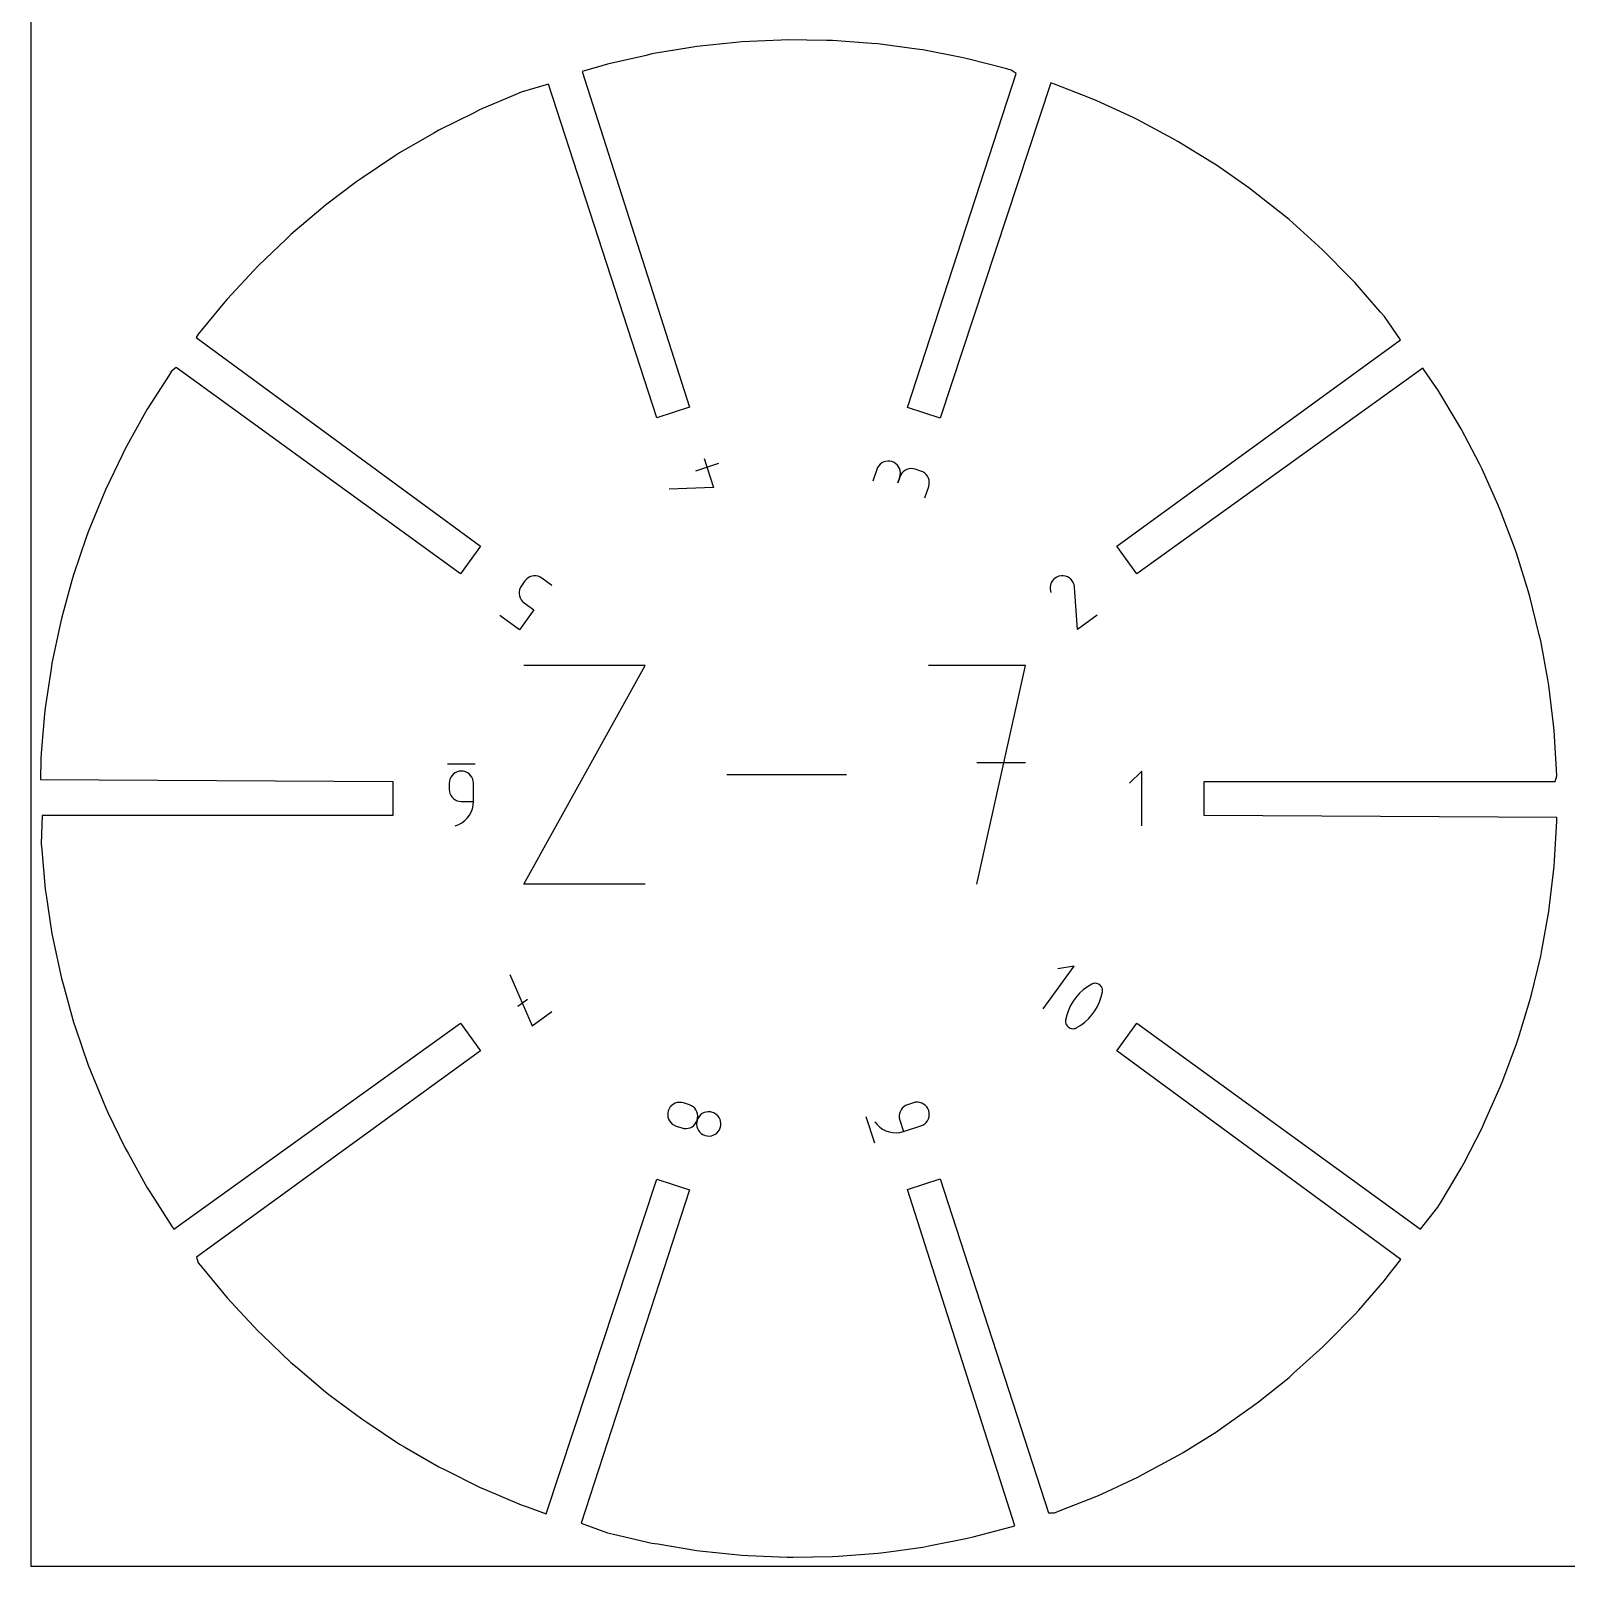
# Model space of a CAD drawing. Extents: x 0 to 457, y 0 to 812.
# Drawn here: x 0 to 269, y 0 to 268.9 of the extents above; entities that cross this region are included whole.
import ezdxf

# ---------------------------------------------------------------- set-up
doc = ezdxf.new("R2010")
doc.units = 0

msp = doc.modelspace()

# ---------------------------------------------------------------- linework, layer by layer
at = {"layer": 'annotation', "color": 1}
for p, q in [((117.946955, 194.005449), (119.594136, 188.935946)), ((120.470448, 193.145363), (116.415533, 191.827841)), ((148.175893, 192.098479), (147.517133, 190.071022)), ((148.327103, 192.452488), (148.175893, 192.098479)), ((148.53291, 192.764957), (148.327103, 192.452488)), ((148.785659, 193.032065), (148.53291, 192.764957)), ((149.077696, 193.249991), (148.785659, 193.032065)), ((149.401364, 193.414911), (149.077696, 193.249991)), ((149.749009, 193.523005), (149.401364, 193.414911)), ((150.112975, 193.57045), (149.749009, 193.523005)), ((150.485607, 193.553424), (150.112975, 193.57045)), ((150.859249, 193.468106), (150.485607, 193.553424)), ((151.213385, 193.316955), (150.859249, 193.468106)), ((150.859249, 193.468106), (150.859249, 193.468106)), ((151.526185, 193.11127), (151.213385, 193.316955)), ((151.79375, 192.858629), (151.526185, 193.11127)), ((152.012179, 192.566606), (151.79375, 192.858629)), ((152.177573, 192.24278), (152.012179, 192.566606)), ((152.286033, 191.894725), (152.177573, 192.24278)), ((152.230808, 190.780957), (152.31655, 191.156237)), ((152.382018, 191.134966), (152.230808, 190.780957)), ((152.333659, 191.530019), (152.286033, 191.894725)), ((152.31655, 191.156237), (152.333659, 191.530019)), ((152.587825, 191.447435), (152.382018, 191.134966)), ((152.840574, 191.714544), (152.587825, 191.447435)), ((153.132611, 191.932469), (152.840574, 191.714544)), ((153.456279, 192.09739), (153.132611, 191.932469)), ((153.803924, 192.205483), (153.456279, 192.09739)), ((154.16789, 192.252928), (153.803924, 192.205483)), ((154.540521, 192.235902), (154.16789, 192.252928)), ((154.914163, 192.150584), (154.540521, 192.235902)), ((155.929323, 191.820739), (154.914163, 192.150584)), ((154.914163, 192.150584), (154.914163, 192.150584)), ((156.281906, 191.670092), (155.929323, 191.820739)), ((156.593459, 191.464813), (156.281906, 191.670092)), ((156.86005, 191.212488), (156.593459, 191.464813)), ((157.077745, 190.920704), (156.86005, 191.212488)), ((119.594136, 188.935946), (111.835911, 188.653483)), ((152.230808, 190.780957), (151.900963, 189.765797)), ((151.900963, 189.765797), (152.230808, 190.780957)), ((152.230808, 190.780957), (152.230808, 190.780957)), ((156.636396, 187.107993), (157.295157, 189.135451)), ((157.242614, 190.597048), (157.077745, 190.920704)), ((157.350722, 190.249108), (157.242614, 190.597048)), ((157.295157, 189.135451), (157.380926, 189.510722)), ((157.295157, 189.135451), (157.295157, 189.135451)), ((157.398137, 189.88447), (157.350722, 190.249108)), ((157.380926, 189.510722), (157.398137, 189.88447)), ((86.568908, 172.582441), (85.94469, 171.723278)), ((86.822164, 172.872461), (86.568908, 172.582441)), ((87.11461, 173.106201), (86.822164, 172.872461)), ((87.437782, 173.282346), (87.11461, 173.106201)), ((87.783214, 173.399578), (87.437782, 173.282346)), ((88.142443, 173.456583), (87.783214, 173.399578)), ((88.507003, 173.452045), (88.142443, 173.456583)), ((88.868429, 173.384647), (88.507003, 173.452045)), ((89.218256, 173.253074), (88.868429, 173.384647)), ((89.54802, 173.05601), (89.218256, 173.253074)), ((91.272678, 171.802972), (89.54802, 173.05601)), ((89.54802, 173.05601), (89.54802, 173.05601)), ((178.762838, 172.226713), (178.640593, 171.879788)), ((178.940944, 172.544677), (178.762838, 172.226713)), ((179.16959, 172.827212), (178.940944, 172.544677)), ((179.443456, 173.067848), (179.16959, 172.827212)), ((179.757221, 173.260118), (179.443456, 173.067848)), ((180.105565, 173.397553), (179.757221, 173.260118)), ((180.483167, 173.473684), (180.105565, 173.397553)), ((180.867335, 173.477852), (180.483167, 173.473684)), ((180.483167, 173.473684), (180.483167, 173.473684)), ((181.236118, 173.415854), (180.867335, 173.477852)), ((181.582821, 173.292939), (181.236118, 173.415854)), ((181.900755, 173.114357), (181.582821, 173.292939)), ((182.183224, 172.885358), (181.900755, 173.114357)), ((182.423538, 172.61119), (182.183224, 172.885358)), ((182.615003, 172.297104), (182.423538, 172.61119)), ((182.750927, 171.948348), (182.615003, 172.297104)), ((85.548255, 170.681863), (85.543955, 170.317839)), ((85.543955, 170.317839), (85.601236, 169.959333)), ((85.615541, 171.043028), (85.548255, 170.681863)), ((85.601236, 169.959333), (85.718694, 169.614722)), ((85.747217, 171.392958), (85.615541, 171.043028)), ((85.718694, 169.614722), (85.894924, 169.292381)), ((85.94469, 171.723278), (85.747217, 171.392958)), ((85.94469, 171.723278), (85.94469, 171.723278)), ((178.640593, 171.879788), (178.579528, 171.51037)), ((178.579528, 171.51037), (178.584965, 171.124928)), ((178.584965, 171.124928), (178.674132, 170.525929)), ((182.824617, 171.570173), (182.750927, 171.948348)), ((182.825858, 171.561666), (182.824617, 171.570173)), ((182.824617, 171.570173), (182.824617, 171.570173)), ((182.826878, 171.553489), (182.825858, 171.561666)), ((182.827683, 171.545583), (182.826878, 171.553489)), ((182.828276, 171.537892), (182.827683, 171.545583)), ((182.828258, 171.500635), (182.828643, 171.508118)), ((183.368949, 164.053826), (182.828258, 171.500635)), ((182.828258, 171.500635), (182.828258, 171.500635)), ((182.828664, 171.530357), (182.828276, 171.537892)), ((182.828643, 171.508118), (182.828842, 171.515528)), ((182.82885, 171.522922), (182.828664, 171.530357)), ((182.828842, 171.515528), (182.82885, 171.522922)), ((88.142738, 167.49498), (85.629939, 164.036409)), ((85.894924, 169.292381), (86.128521, 169.000687)), ((86.128521, 169.000687), (86.41808, 168.748017)), ((86.41808, 168.748017), (88.142738, 167.49498)), ((85.629939, 164.036409), (82.180623, 166.542484)), ((186.818265, 166.559901), (183.368949, 164.053826)), ((86.346621, 119.488234), (107.598616, 157.762947)), ((107.598616, 157.762947), (86.346621, 157.762947)), ((174.251726, 157.762947), (157.231408, 157.762947)), ((165.742767, 119.488234), (174.251726, 157.762947)), ((77.820921, 140.472518), (73.020921, 140.472518)), ((174.251726, 140.718626), (165.742767, 140.718626)), ((73.324649, 137.521806), (73.29033, 137.138316)), ((73.423606, 137.882802), (73.324649, 137.521806)), ((73.5812, 138.215261), (73.423606, 137.882802)), ((73.791432, 138.513145), (73.5812, 138.215261)), ((74.0483, 138.770412), (73.791432, 138.513145)), ((74.345803, 138.981024), (74.0483, 138.770412)), ((74.677942, 139.138938), (74.345803, 138.981024)), ((75.038716, 139.238117), (74.677942, 139.138938)), ((75.422125, 139.272518), (75.038716, 139.238117)), ((75.80474, 139.238117), (75.422125, 139.272518)), ((75.422125, 139.272518), (75.422125, 139.272518)), ((76.165093, 139.138938), (75.80474, 139.238117)), ((76.497108, 138.981024), (76.165093, 139.138938)), ((76.794711, 138.770412), (76.497108, 138.981024)), ((77.051827, 138.513145), (76.794711, 138.770412)), ((77.26238, 138.215261), (77.051827, 138.513145)), ((77.420297, 137.882802), (77.26238, 138.215261)), ((77.519501, 137.521806), (77.420297, 137.882802)), ((77.553919, 137.138316), (77.519501, 137.521806)), ((142.883191, 138.625591), (121.955233, 138.625591)), ((194.590316, 139.272518), (192.456113, 137.137713)), ((194.590316, 129.672518), (194.590316, 139.272518)), ((73.29033, 137.138316), (73.29033, 136.076331)), ((73.29033, 136.076331), (73.29033, 136.076331)), ((73.29033, 136.076331), (73.324649, 135.693026)), ((73.324649, 135.693026), (73.423606, 135.332529)), ((73.423606, 135.332529), (73.5812, 135.00079)), ((73.5812, 135.00079), (73.791432, 134.703761)), ((73.791432, 134.703761), (74.0483, 134.447393)), ((77.553919, 133.947547), (77.553919, 137.138316)), ((77.553919, 137.138316), (77.553919, 137.138316)), ((74.0483, 134.447393), (74.345803, 134.237637)), ((74.345803, 134.237637), (74.677942, 134.080443)), ((74.677942, 134.080443), (75.038716, 133.981763)), ((75.038716, 133.981763), (75.422125, 133.947547)), ((75.422125, 133.947547), (77.553919, 133.947547)), ((76.844681, 131.535535), (77.146344, 132.084927)), ((77.146344, 132.084927), (77.36894, 132.675213)), ((77.36894, 132.675213), (77.506716, 133.298663)), ((77.506716, 133.298663), (77.553919, 133.947547)), ((74.351712, 129.672518), (74.962418, 129.901496)), ((74.351712, 129.672518), (74.351712, 129.672518)), ((74.962418, 129.901496), (75.52282, 130.210016)), ((75.52282, 130.210016), (76.027167, 130.590349)), ((76.027167, 130.590349), (76.469705, 131.034765)), ((76.469705, 131.034765), (76.844681, 131.535535)), ((107.598616, 119.488234), (86.346621, 119.488234)), ((177.335993, 97.633372), (182.764448, 105.105)), ((182.764448, 105.105), (179.896254, 104.650308)), ((83.905281, 103.65559), (87.821413, 94.634574)), ((183.110325, 99.688265), (182.588305, 98.969766)), ((183.701801, 100.351787), (183.110325, 99.688265)), ((184.358719, 100.954807), (183.701801, 100.351787)), ((185.077063, 101.491798), (184.358719, 100.954807)), ((185.852818, 101.957233), (185.077063, 101.491798)), ((186.065798, 102.047549), (185.852818, 101.957233)), ((185.852818, 101.957233), (185.852818, 101.957233)), ((186.285305, 102.096899), (186.065798, 102.047549)), ((186.506396, 102.106852), (186.285305, 102.096899)), ((186.724132, 102.078975), (186.506396, 102.106852)), ((186.933571, 102.014839), (186.724132, 102.078975)), ((187.129772, 101.916012), (186.933571, 102.014839)), ((187.307795, 101.784063), (187.129772, 101.916012)), ((187.230302, 98.865484), (187.518745, 99.716406)), ((187.462698, 101.62056), (187.307795, 101.784063)), ((187.589541, 101.427073), (187.462698, 101.62056)), ((187.518745, 99.716406), (187.721299, 100.600418)), ((187.630963, 101.343182), (187.589541, 101.427073)), ((187.589541, 101.427073), (187.589541, 101.427073)), ((187.665876, 101.256024), (187.630963, 101.343182)), ((187.6942, 101.166148), (187.665876, 101.256024)), ((187.715854, 101.074099), (187.6942, 101.166148)), ((187.73076, 100.980425), (187.715854, 101.074099)), ((187.721299, 100.600418), (187.734187, 100.695122)), ((187.721299, 100.600418), (187.721299, 100.600418)), ((187.738838, 100.885673), (187.73076, 100.980425)), ((187.734187, 100.695122), (187.740006, 100.790389)), ((187.740006, 100.790389), (187.738838, 100.885673)), ((85.308615, 98.093145), (87.035221, 99.347598)), ((87.821413, 94.634574), (91.275113, 97.143834)), ((181.768695, 97.389944), (181.479134, 96.539674)), ((182.139757, 98.201817), (181.768695, 97.389944)), ((182.588305, 98.969766), (182.139757, 98.201817)), ((185.889788, 96.566511), (186.411808, 97.28501)), ((186.411808, 97.28501), (186.859984, 98.053176)), ((186.859984, 98.053176), (187.230302, 98.865484)), ((181.262169, 95.56206), (181.256278, 95.46734)), ((181.256278, 95.46734), (181.257389, 95.372695)), ((181.257389, 95.372695), (181.265471, 95.278448)), ((181.275091, 95.656532), (181.262169, 95.56206)), ((181.265471, 95.278448), (181.280492, 95.18492)), ((181.479134, 96.539674), (181.275091, 95.656532)), ((181.275091, 95.656532), (181.275091, 95.656532)), ((181.280492, 95.18492), (181.302423, 95.092436)), ((181.302423, 95.092436), (181.331232, 95.001318)), ((181.331232, 95.001318), (181.36689, 94.911889)), ((181.36689, 94.911889), (181.409364, 94.824471)), ((181.409364, 94.824471), (181.409364, 94.824471)), ((181.409364, 94.824471), (181.535851, 94.633392)), ((181.535851, 94.633392), (181.690512, 94.471749)), ((181.690512, 94.471749), (181.868366, 94.341153)), ((181.868366, 94.341153), (182.064431, 94.243213)), ((182.064431, 94.243213), (182.273726, 94.17954)), ((182.273726, 94.17954), (182.491269, 94.151744)), ((182.491269, 94.151744), (182.712079, 94.161435)), ((182.712079, 94.161435), (182.931174, 94.210222)), ((182.931174, 94.210222), (183.143572, 94.299717)), ((183.143572, 94.299717), (183.920816, 94.764283)), ((183.143572, 94.299717), (183.143572, 94.299717)), ((183.920816, 94.764283), (184.640277, 95.300621)), ((184.640277, 95.300621), (185.297939, 95.903206)), ((185.297939, 95.903206), (185.889788, 96.566511)), ((112.277945, 80.714218), (112.025846, 80.447029)), ((112.569399, 80.932437), (112.277945, 80.714218)), ((112.892673, 81.097746), (112.569399, 80.932437)), ((113.240229, 81.206207), (112.892673, 81.097746)), ((113.60453, 81.253882), (113.240229, 81.206207)), ((113.978039, 81.236832), (113.60453, 81.253882)), ((114.35322, 81.151118), (113.978039, 81.236832)), ((114.35322, 81.151118), (114.35322, 81.151118)), ((115.363227, 80.822946), (114.35322, 81.151118)), ((115.717168, 80.671775), (115.363227, 80.822946)), ((153.23693, 80.696935), (152.924259, 80.491032)), ((153.591016, 80.848173), (153.23693, 80.696935)), ((154.606176, 81.178019), (153.591016, 80.848173)), ((153.591016, 80.848173), (153.591016, 80.848173)), ((154.981553, 81.263797), (154.606176, 81.178019)), ((155.355589, 81.281018), (154.981553, 81.263797)), ((155.720652, 81.233591), (155.355589, 81.281018)), ((156.069111, 81.125423), (155.720652, 81.233591)), ((156.393335, 80.960423), (156.069111, 81.125423)), ((156.685692, 80.742498), (156.393335, 80.960423)), ((156.938553, 80.475556), (156.685692, 80.742498)), ((111.584171, 79.407028), (111.566666, 79.033819)), ((111.566666, 79.033819), (111.613568, 78.669478)), ((111.669864, 79.781491), (111.584171, 79.407028)), ((111.613568, 78.669478), (111.721094, 78.321622)), ((111.82064, 80.134807), (111.669864, 79.781491)), ((111.669864, 79.781491), (111.669864, 79.781491)), ((111.721094, 78.321622), (111.885462, 77.997869)), ((112.025846, 80.447029), (111.82064, 80.134807)), ((116.029774, 80.465945), (115.717168, 80.671775)), ((116.297159, 80.213091), (116.029774, 80.465945)), ((116.515438, 79.920847), (116.297159, 80.213091)), ((116.680723, 79.596847), (116.515438, 79.920847)), ((116.583212, 77.782575), (116.734214, 78.135984)), ((116.734214, 78.135984), (116.648716, 77.761458)), ((116.789129, 79.248727), (116.680723, 79.596847)), ((116.734214, 78.135984), (116.81976, 78.510661)), ((116.885186, 78.489236), (116.734214, 78.135984)), ((116.734214, 78.135984), (116.734214, 78.135984)), ((116.734214, 78.135984), (116.734214, 78.135984)), ((116.83677, 78.88412), (116.789129, 79.248727)), ((116.81976, 78.510661), (116.83677, 78.88412)), ((117.090918, 78.801287), (116.885186, 78.489236)), ((117.343778, 79.068229), (117.090918, 78.801287)), ((117.636136, 79.286154), (117.343778, 79.068229)), ((117.96036, 79.451155), (117.636136, 79.286154)), ((118.308819, 79.559323), (117.96036, 79.451155)), ((118.673882, 79.60675), (118.308819, 79.559323)), ((119.047917, 79.589528), (118.673882, 79.60675)), ((119.423295, 79.50375), (119.047917, 79.589528)), ((119.775702, 79.353078), (119.423295, 79.50375)), ((119.423295, 79.50375), (119.423295, 79.50375)), ((120.087113, 79.147636), (119.775702, 79.353078)), ((120.353601, 78.895073), (120.087113, 79.147636)), ((120.571236, 78.603038), (120.353601, 78.895073)), ((120.73609, 78.279179), (120.571236, 78.603038)), ((120.844235, 77.931143), (120.73609, 78.279179)), ((146.282764, 78.753687), (147.766046, 74.188616)), ((152.165069, 79.273658), (152.117482, 78.909095)), ((152.117482, 78.909095), (152.134513, 78.535731)), ((152.134513, 78.535731), (152.220029, 78.161211)), ((152.273408, 79.621778), (152.165069, 79.273658)), ((152.220029, 78.161211), (152.87879, 76.133754)), ((152.438631, 79.945809), (152.273408, 79.621778)), ((152.65687, 80.238108), (152.438631, 79.945809)), ((152.924259, 80.491032), (152.65687, 80.238108)), ((156.858199, 77.732581), (157.076628, 78.024604)), ((157.144285, 80.163505), (156.938553, 80.475556)), ((157.076628, 78.024604), (157.242022, 78.34843)), ((157.295257, 79.810253), (157.144285, 80.163505)), ((157.242022, 78.34843), (157.350482, 78.696485)), ((157.380999, 79.434973), (157.295257, 79.810253)), ((157.295257, 79.810253), (157.295257, 79.810253)), ((157.350482, 78.696485), (157.398108, 79.061191)), ((157.398108, 79.061191), (157.380999, 79.434973)), ((111.885462, 77.997869), (112.102888, 77.705834)), ((112.102888, 77.705834), (112.369592, 77.453133)), ((112.369592, 77.453133), (112.681789, 77.247384)), ((112.681789, 77.247384), (113.035698, 77.096203)), ((113.035698, 77.096203), (114.045705, 76.768032)), ((114.045705, 76.768032), (114.045705, 76.768032)), ((114.045705, 76.768032), (114.421056, 76.682241)), ((114.421056, 76.682241), (114.795024, 76.66499)), ((114.795024, 76.66499), (115.159991, 76.71238)), ((115.159991, 76.71238), (115.50834, 76.820516)), ((115.50834, 76.820516), (115.832453, 76.985501)), ((115.832453, 76.985501), (116.124715, 77.203436)), ((116.124715, 77.203436), (116.377506, 77.470427)), ((116.377506, 77.470427), (116.583212, 77.782575)), ((116.648716, 77.761458), (116.631738, 77.388077)), ((116.631738, 77.388077), (116.679402, 77.023489)), ((116.679402, 77.023489), (116.787831, 76.67534)), ((116.787831, 76.67534), (116.953149, 76.351278)), ((116.953149, 76.351278), (117.171479, 76.058949)), ((117.171479, 76.058949), (117.438944, 75.806001)), ((117.438944, 75.806001), (117.751667, 75.600081)), ((117.751667, 75.600081), (118.105773, 75.448836)), ((118.105773, 75.448836), (118.105773, 75.448836)), ((118.105773, 75.448836), (118.479439, 75.363593)), ((118.479439, 75.363593), (118.852132, 75.346755)), ((118.852132, 75.346755), (119.216178, 75.394445)), ((119.216178, 75.394445), (119.563902, 75.502784)), ((119.563902, 75.502784), (119.887632, 75.667893)), ((119.887632, 75.667893), (120.179693, 75.885894)), ((120.179693, 75.885894), (120.432412, 76.152908)), ((120.432412, 76.152908), (120.638115, 76.465057)), ((120.638115, 76.465057), (120.789128, 76.818462)), ((120.789128, 76.818462), (120.874682, 77.193137)), ((120.789128, 76.818462), (120.789128, 76.818462)), ((120.891742, 77.56658), (120.844235, 77.931143)), ((120.874682, 77.193137), (120.891742, 77.56658)), ((147.835455, 77.858277), (147.835455, 77.858277)), ((147.835455, 77.858277), (148.239901, 77.348686)), ((148.239901, 77.348686), (148.704859, 76.911399)), ((148.704859, 76.911399), (149.221103, 76.549497)), ((149.221103, 76.549497), (149.779404, 76.266062)), ((149.779404, 76.266062), (150.370534, 76.064176)), ((150.370534, 76.064176), (150.985265, 75.94692)), ((150.985265, 75.94692), (151.614371, 75.917377)), ((151.614371, 75.917377), (152.248621, 75.978627)), ((152.248621, 75.978627), (152.87879, 76.133754)), ((152.87879, 76.133754), (155.923698, 77.123104)), ((155.923698, 77.123104), (156.277834, 77.274255)), ((155.923698, 77.123104), (155.923698, 77.123104)), ((156.277834, 77.274255), (156.590634, 77.47994)), ((156.590634, 77.47994), (156.858199, 77.732581))]:
    msp.add_line(p, q, dxfattribs=at)
at = {"layer": 'boundary', "color": 5}
for p, q in [((123.505048, 266.890352), (116.647807, 266.169636)), ((124.555771, 267.000787), (123.505048, 266.890352)), ((131.443841, 267.310138), (124.555771, 267.000787)), ((132.499288, 267.357537), (131.443841, 267.310138)), ((139.39353, 267.254382), (132.499288, 267.357537)), ((140.449923, 267.238578), (139.39353, 267.254382)), ((147.325656, 266.723312), (140.449923, 267.238578)), ((148.379212, 266.644356), (147.325656, 266.723312)), ((155.211823, 265.718823), (148.379212, 266.644356)), ((107.773678, 264.631922), (101.05154, 263.09764)), ((108.8037, 264.867018), (107.773678, 264.631922)), ((115.605569, 265.996559), (108.8037, 264.867018)), ((116.647807, 266.169636), (115.605569, 265.996559)), ((156.258772, 265.577007), (155.211823, 265.718823)), ((163.023805, 264.244505), (156.258772, 265.577007)), ((164.060399, 264.040325), (163.023805, 264.244505)), ((170.733632, 262.305622), (164.060399, 264.040325)), ((100.037422, 262.801365), (96.588076, 261.79364)), ((96.588076, 261.79364), (115.379815, 202.987795)), ((101.05154, 263.09764), (100.037422, 262.801365)), ((153.585779, 202.959513), (172.591457, 261.452977)), ((171.756161, 262.039819), (170.733632, 262.305622)), ((172.591457, 261.452977), (171.756161, 262.039819)), ((90.689125, 259.56152), (85.933614, 258.185535)), ((109.673476, 201.133693), (90.689125, 259.56152)), ((178.675822, 259.791498), (159.292118, 201.105412)), ((179.318509, 259.582676), (178.675822, 259.791498)), ((185.736897, 257.063632), (179.318509, 259.582676)), ((84.962123, 257.770298), (78.621966, 255.060381)), ((85.933614, 258.185535), (84.962123, 257.770298)), ((186.720376, 256.677646), (185.736897, 257.063632)), ((192.976624, 253.779283), (186.720376, 256.677646)), ((77.677046, 254.587791), (71.510299, 251.503562)), ((78.621966, 255.060381), (77.677046, 254.587791)), ((193.935258, 253.33517), (192.976624, 253.779283)), ((200.006979, 250.067834), (193.935258, 253.33517)), ((70.595334, 250.975307), (64.624078, 247.527796)), ((71.510299, 251.503562), (70.595334, 250.975307)), ((64.624078, 247.527796), (63.742342, 246.945766)), ((200.937338, 249.567187), (200.006979, 250.067834)), ((206.802785, 245.942603), (200.937338, 249.567187)), ((63.742342, 246.945766), (57.987945, 243.147322)), ((207.701537, 245.38721), (206.802785, 245.942603)), ((213.339726, 241.418316), (207.701537, 245.38721)), ((57.142595, 242.513605), (51.625666, 238.377839)), ((57.987945, 243.147322), (57.142595, 242.513605)), ((214.203656, 240.81017), (213.339726, 241.418316)), ((219.594388, 236.511201), (214.203656, 240.81017)), ((50.819729, 237.694698), (45.56001, 233.236383)), ((51.625666, 238.377839), (50.819729, 237.694698)), ((220.420401, 235.852478), (219.594388, 236.511201)), ((225.544397, 231.238814), (220.420401, 235.852478)), ((44.79637, 232.506268), (39.812695, 227.741375)), ((45.56001, 233.236383), (44.79637, 232.506268)), ((226.329539, 230.53187), (225.544397, 231.238814)), ((231.168439, 225.62003), (226.329539, 230.53187)), ((39.094084, 226.966898), (34.404282, 221.912498)), ((39.812695, 227.741375), (39.094084, 226.966898)), ((231.909895, 224.867398), (231.168439, 225.62003)), ((236.446395, 219.674956), (231.909895, 224.867398)), ((33.733276, 221.096431), (29.354142, 215.770603)), ((34.404282, 221.912498), (33.733276, 221.096431)), ((237.141516, 218.879329), (236.446395, 219.674956)), ((239.919691, 214.781772), (237.141516, 218.879329)), ((29.354142, 215.770603), (28.956941, 215.223903)), ((28.956941, 215.223903), (78.780828, 178.65391)), ((190.218015, 178.67139), (239.919691, 214.781772)), ((25.496597, 209.950762), (24.680353, 209.33769)), ((75.254117, 173.799808), (25.496597, 209.950762)), ((243.865443, 209.8613), (193.744726, 173.817288)), ((245.889754, 206.892183), (243.865443, 209.8613)), ((24.11158, 208.447346), (20.39965, 202.636779)), ((24.680353, 209.33769), (24.11158, 208.447346)), ((246.484907, 206.019253), (245.889754, 206.892183)), ((250.021358, 200.100238), (246.484907, 206.019253)), ((20.39965, 202.636779), (19.885141, 201.714013)), ((115.379815, 202.987795), (109.673476, 201.133693)), ((159.292118, 201.105412), (153.585779, 202.959513)), ((19.885141, 201.714013), (16.527339, 195.691849)), ((250.563242, 199.193277), (250.021358, 200.100238)), ((253.739388, 193.073364), (250.563242, 199.193277)), ((16.068937, 194.739965), (13.077309, 188.527773)), ((16.527339, 195.691849), (16.068937, 194.739965)), ((254.226062, 192.13562), (253.739388, 193.073364)), ((257.030498, 185.83671), (254.226062, 192.13562)), ((13.077309, 188.527773), (12.676652, 187.550179)), ((12.676652, 187.550179), (10.061887, 181.170191)), ((257.460219, 184.871539), (257.030498, 185.83671)), ((259.882961, 178.416189), (257.460219, 184.871539)), ((10.061887, 181.170191), (9.720412, 180.170386)), ((9.720412, 180.170386), (7.491871, 173.645444)), ((78.780828, 178.65391), (75.254117, 173.799808)), ((193.744726, 173.817288), (190.218015, 178.67139)), ((260.254192, 177.427047), (259.882961, 178.416189)), ((262.286541, 170.838359), (260.254192, 177.427047)), ((7.210802, 172.627007), (5.376469, 165.980472)), ((7.491871, 173.645444), (7.210802, 172.627007)), ((262.597954, 169.828786), (262.286541, 170.838359)), ((264.232622, 163.130347), (262.597954, 169.828786)), ((5.156807, 164.947048), (3.723263, 158.202709)), ((5.376469, 165.980472), (5.156807, 164.947048)), ((264.483102, 162.103958), (264.232622, 163.130347)), ((265.714243, 155.319751), (264.483102, 162.103958)), ((3.565799, 157.157999), (2.538148, 150.339998)), ((3.723263, 158.202709), (3.565799, 157.157999)), ((265.902889, 154.280219), (265.714243, 155.319751)), ((266.726117, 147.434527), (265.902889, 154.280219)), ((2.443443, 149.28774), (1.825395, 142.420484)), ((2.538148, 150.339998), (2.443443, 149.28774)), ((266.852257, 146.385574), (266.726117, 147.434527)), ((267.264607, 139.502901), (266.852257, 146.385574)), ((1.793789, 141.364446), (1.686276, 137.772518)), ((1.825395, 142.420484), (1.793789, 141.364446)), ((1.686276, 137.772518), (63.420921, 137.472518)), ((63.420921, 137.472518), (63.420921, 131.472519)), ((205.524117, 131.472518), (205.524117, 137.472518)), ((205.524117, 137.472518), (267.027792, 137.472518)), ((267.027792, 137.472518), (267.327792, 138.448281)), ((267.327792, 138.448281), (267.264607, 139.502901)), ((1.986272, 131.472518), (1.825395, 126.524553)), ((63.420921, 131.472519), (1.986272, 131.472518)), ((267.327792, 131.172519), (205.524117, 131.472518)), ((266.915442, 123.614083), (267.327792, 130.496756)), ((267.327792, 130.496756), (267.327792, 131.172519)), ((1.825395, 126.524553), (1.9201, 125.472296)), ((1.9201, 125.472296), (2.538148, 118.605039)), ((266.029029, 115.713772), (266.852257, 122.559464)), ((266.852257, 122.559464), (266.915442, 123.614083)), ((2.538148, 118.605039), (2.695613, 117.560328)), ((2.695613, 117.560328), (3.723264, 110.742328)), ((265.902889, 114.664819), (266.029029, 115.713772)), ((264.671747, 107.880612), (265.902889, 114.664819)), ((3.723264, 110.742328), (3.942926, 109.708904)), ((3.942926, 109.708904), (5.376469, 102.964564)), ((264.483101, 106.841079), (264.671747, 107.880612)), ((262.848432, 100.142641), (264.483101, 106.841079)), ((5.376469, 102.964564), (5.657538, 101.946127)), ((5.657538, 101.946127), (7.491872, 95.299592)), ((262.597954, 99.116251), (262.848432, 100.142641)), ((260.565604, 92.527564), (262.597954, 99.116251)), ((7.491872, 95.299592), (7.833346, 94.299787)), ((7.833346, 94.299787), (10.061887, 87.774846)), ((25.077557, 59.060644), (75.254116, 95.145229)), ((75.254116, 95.145229), (78.780828, 90.291127)), ((190.218015, 90.273647), (193.744726, 95.127749)), ((193.744726, 95.127749), (243.446401, 59.017368)), ((257.83145, 85.06264), (260.254192, 91.51799)), ((260.254192, 91.51799), (260.565604, 92.527564)), ((78.780828, 90.291127), (29.02331, 54.140174)), ((239.98606, 53.744225), (190.218015, 90.273647)), ((10.061887, 87.774846), (10.462544, 86.797252)), ((10.462544, 86.797252), (13.077309, 80.417264)), ((254.655784, 77.774588), (257.460219, 84.073498)), ((257.460219, 84.073498), (257.83145, 85.06264)), ((13.077309, 80.417264), (13.535711, 79.46538)), ((13.535711, 79.46538), (16.527339, 73.253188)), ((251.049916, 70.689504), (254.226062, 76.809417)), ((254.226062, 76.809417), (254.655784, 77.774588)), ((16.527339, 73.253188), (17.041848, 72.330423)), ((17.041848, 72.330423), (20.39965, 66.308258)), ((250.563242, 69.75176), (251.049916, 70.689504)), ((90.311103, 9.190906), (109.673476, 67.811344)), ((109.673476, 67.811344), (115.379816, 65.957242)), ((153.585778, 65.985524), (159.292118, 67.839626)), ((159.292118, 67.839626), (178.297799, 9.346152)), ((247.02679, 63.832745), (250.563242, 69.75176)), ((20.39965, 66.308258), (20.968424, 65.417915)), ((20.968424, 65.417915), (24.680354, 59.607347)), ((115.379816, 65.957242), (96.395464, 7.529417)), ((172.398845, 7.114039), (153.585778, 65.985524)), ((243.446401, 59.017368), (246.484906, 62.925784)), ((246.484906, 62.925784), (247.02679, 63.832745)), ((24.680354, 59.607347), (25.077557, 59.060644)), ((29.02331, 54.140174), (29.354142, 53.174433)), ((29.354142, 53.174433), (30.025148, 52.358366)), ((30.025148, 52.358366), (34.404282, 47.032539)), ((237.787809, 50.901484), (239.98606, 53.744225)), ((232.605016, 44.873267), (237.141516, 50.065708)), ((237.141516, 50.065708), (237.787809, 50.901484)), ((34.404282, 47.032539), (35.122893, 46.258062)), ((35.122893, 46.258062), (39.812695, 41.203661)), ((227.070995, 39.165801), (231.909895, 44.07764)), ((231.909895, 44.07764), (232.605016, 44.873267)), ((39.812695, 41.203661), (40.576336, 40.473546)), ((40.576336, 40.473546), (45.56001, 35.708654)), ((221.205543, 33.799503), (226.329539, 38.413168)), ((226.329539, 38.413168), (227.070995, 39.165801)), ((45.56001, 35.708654), (46.365947, 35.025514)), ((46.365947, 35.025514), (51.625667, 30.567198)), ((215.029669, 28.79359), (220.420401, 33.092559)), ((220.420401, 33.092559), (221.205543, 33.799503)), ((51.625667, 30.567198), (52.471017, 29.933482)), ((52.471017, 29.933482), (57.987945, 25.797715)), ((208.565467, 24.165972), (214.203656, 28.134867)), ((214.203656, 28.134867), (215.029669, 28.79359)), ((57.987945, 25.797715), (58.869681, 25.215686)), ((58.869681, 25.215686), (64.624079, 21.417241)), ((201.836089, 19.933242), (207.701536, 23.557826)), ((207.701536, 23.557826), (208.565467, 24.165972)), ((64.624079, 21.417241), (65.539043, 20.888985)), ((65.539043, 20.888985), (71.510298, 17.441475)), ((194.865617, 16.110513), (200.937337, 19.37785)), ((200.937337, 19.37785), (201.836089, 19.933242)), ((71.510298, 17.441475), (72.455219, 16.968884)), ((72.455219, 16.968884), (78.621967, 13.884656)), ((78.621967, 13.884656), (79.593458, 13.469419)), ((79.593458, 13.469419), (85.933614, 10.759502)), ((187.67901, 12.711503), (193.935259, 15.609867)), ((193.935259, 15.609867), (194.865617, 16.110513)), ((85.933614, 10.759502), (86.928199, 10.403111)), ((180.301987, 9.748348), (186.720376, 12.267391)), ((186.720376, 12.267391), (187.67901, 12.711503)), ((86.928199, 10.403111), (90.311103, 9.190906)), ((178.297799, 9.346152), (179.318508, 9.362361)), ((179.318508, 9.362361), (180.301987, 9.748348)), ((96.395464, 7.529417), (101.05154, 5.847397)), ((101.05154, 5.847397), (102.081562, 5.6123)), ((102.081562, 5.6123), (108.8037, 4.078018)), ((165.082927, 5.170515), (171.75616, 6.905219)), ((171.75616, 6.905219), (172.398845, 7.114039)), ((108.8037, 4.078018), (109.845939, 3.904942)), ((109.845939, 3.904942), (116.647807, 2.775401)), ((116.647807, 2.775401), (117.698531, 2.664966)), ((149.426161, 2.442497), (156.258772, 3.36803)), ((156.258772, 3.36803), (157.295366, 3.572209)), ((157.295366, 3.572209), (164.060399, 4.904712)), ((164.060399, 4.904712), (165.082927, 5.170515)), ((117.698531, 2.664966), (124.555771, 1.94425)), ((124.555771, 1.94425), (125.611218, 1.896851)), ((125.611218, 1.896851), (132.499288, 1.5875)), ((132.499288, 1.5875), (133.555681, 1.603304)), ((133.555681, 1.603304), (140.449923, 1.706459)), ((140.449923, 1.706459), (141.50348, 1.785414)), ((141.50348, 1.785414), (148.379212, 2.300681)), ((148.379212, 2.300681), (149.426161, 2.442497))]:
    msp.add_line(p, q, dxfattribs=at)
at = {"layer": 'frame', "color": 5}
for p, q in [((0, 812), (0, 0)), ((0, 0), (457, 0))]:
    msp.add_line(p, q, dxfattribs=at)

doc.saveas('drawing.dxf')
